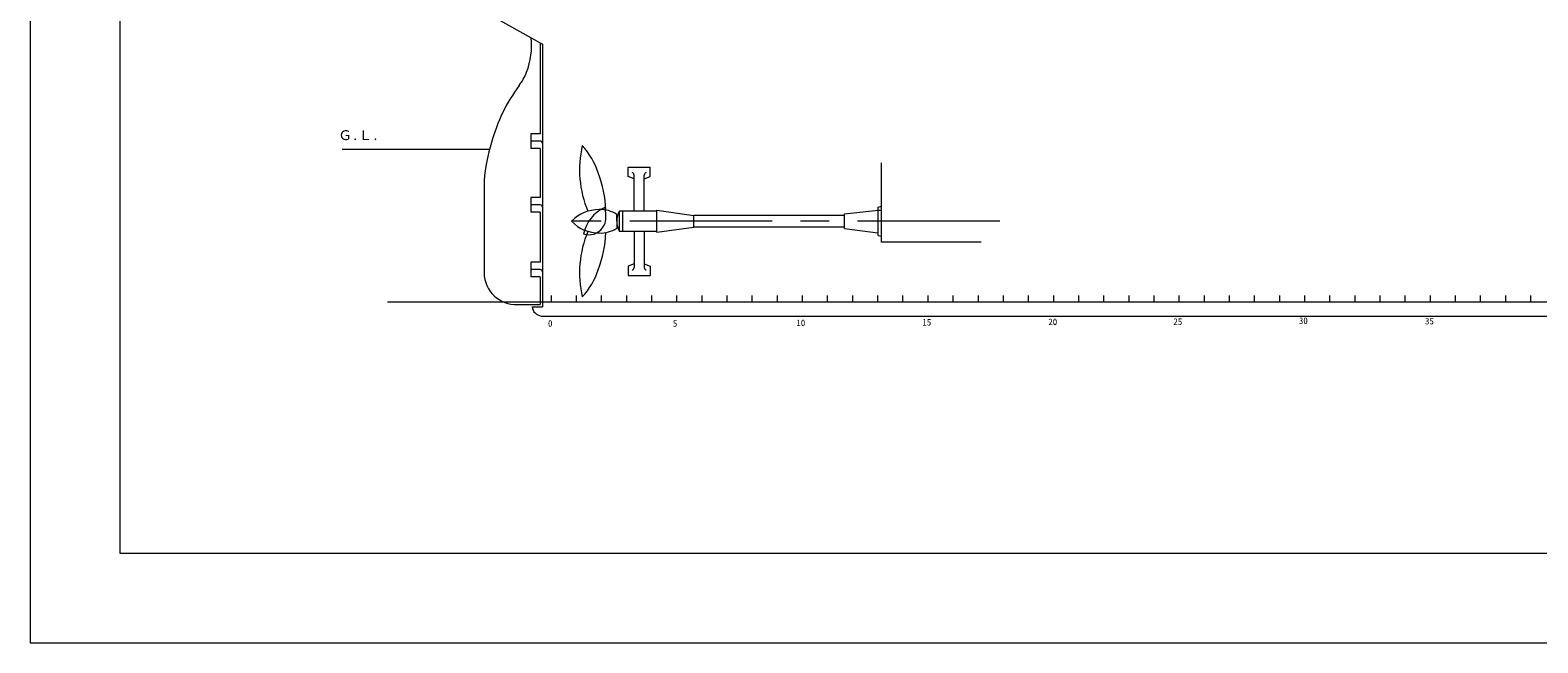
# Model space of a CAD drawing. Units: millimetres, scale not verified. Extents: x -51052 to 51048, y -29700 to 29700.
# Drawn here: x -51052 to -17433, y -29700 to -16031 of the extents above; entities that cross this region are included whole.
import ezdxf
from ezdxf.enums import TextEntityAlignment as Align

# ---------------------------------------------------------------- set-up
doc = ezdxf.new("R2010")
doc.units = ezdxf.units.MM
doc.header["$LTSCALE"] = 100
doc.linetypes.add('USER1', pattern=[50.8, 31.75, -6.35, 6.35, -6.35])
for name, color, linetype, lineweight in [('0-0_GL', 7, 'Continuous', 18), ('0-2_sunpou', 7, 'Continuous', 18), ('0-3_keijou', 7, 'Continuous', 18), ('0-4_frame', 7, 'Continuous', 18), ('0-6_center', 7, 'USER1', 18)]:
    doc.layers.add(name, color=color, linetype=linetype, lineweight=lineweight)
doc.layers.add('0-5_text', color=7, linetype='Continuous')
doc.styles.add('ＭＳ ゴシック', font='')
doc.styles.get('ＭＳ ゴシック').set_extended_font_data('MS Gothic')

msp = doc.modelspace()

# ---------------------------------------------------------------- linework, layer by layer
at = {"layer": '0-0_GL'}
msp.add_line((-44091.9, -18688.7), (-40806.7, -18688.7), dxfattribs=at)
at = {"layer": '0-2_sunpou'}
for p, q in [((-43085.1, -22092.6), (29319.7, -22092.6)), ((-39436.4, -21947.6), (-39436.4, -22092.6)), ((-38876.4, -21947.6), (-38876.4, -22092.6)), ((-38316.4, -21947.6), (-38316.4, -22092.6)), ((-37756.4, -21947.6), (-37756.4, -22092.6)), ((-37196.4, -21947.6), (-37196.4, -22092.6)), ((-36636.4, -21947.6), (-36636.4, -22092.6)), ((-36076.4, -21947.6), (-36076.4, -22092.6)), ((-35516.4, -21947.6), (-35516.4, -22092.6)), ((-34956.4, -21947.6), (-34956.4, -22092.6)), ((-34396.4, -21947.6), (-34396.4, -22092.6)), ((-33836.4, -21947.6), (-33836.4, -22092.6)), ((-33276.4, -21947.6), (-33276.4, -22092.6)), ((-32716.4, -21947.6), (-32716.4, -22092.6)), ((-32156.4, -21947.6), (-32156.4, -22092.6)), ((-31596.4, -21947.6), (-31596.4, -22092.6)), ((-31036.4, -21947.6), (-31036.4, -22092.6)), ((-30476.4, -21947.6), (-30476.4, -22092.6)), ((-29916.4, -21947.6), (-29916.4, -22092.6)), ((-29356.4, -21947.6), (-29356.4, -22092.6)), ((-28796.4, -21947.6), (-28796.4, -22092.6)), ((-28236.4, -21947.6), (-28236.4, -22092.6)), ((-27676.4, -21947.6), (-27676.4, -22092.6)), ((-27116.4, -21947.6), (-27116.4, -22092.6)), ((-26556.4, -21947.6), (-26556.4, -22092.6)), ((-25996.4, -21947.6), (-25996.4, -22092.6)), ((-25436.4, -21947.6), (-25436.4, -22092.6)), ((-24876.4, -21947.6), (-24876.4, -22092.6)), ((-24316.4, -21947.6), (-24316.4, -22092.6)), ((-23756.4, -21947.6), (-23756.4, -22092.6)), ((-23196.4, -21947.6), (-23196.4, -22092.6)), ((-22636.4, -21947.6), (-22636.4, -22092.6)), ((-22076.4, -21947.6), (-22076.4, -22092.6)), ((-21516.4, -21947.6), (-21516.4, -22092.6)), ((-20956.4, -21947.6), (-20956.4, -22092.6)), ((-20396.4, -21947.6), (-20396.4, -22092.6)), ((-19836.4, -21947.6), (-19836.4, -22092.6)), ((-19276.4, -21947.6), (-19276.4, -22092.6)), ((-18716.4, -21947.6), (-18716.4, -22092.6)), ((-18156.4, -21947.6), (-18156.4, -22092.6)), ((-17596.4, -21947.6), (-17596.4, -22092.6))]:
    msp.add_line(p, q, dxfattribs=at)
at = {"layer": '0-3_keijou'}
for p, q in [((-39679.3, -16314.6), (-39679.3, -18344.3)), ((-39629.3, -16342.6), (-39629.3, -22204.2)), ((-39889.3, -18344.3), (-39889.3, -18669.3)), ((-39679.3, -18344.3), (-39889.3, -18344.3)), ((-39679.3, -18506.8), (-39889.3, -18506.8)), ((-39679.3, -18669.3), (-39889.3, -18669.3)), ((-39679.3, -18669.3), (-39679.3, -19767.3)), ((-37714.2, -19088), (-37227.8, -19088)), ((-37714.2, -19294.3), (-37714.2, -19088)), ((-37227.8, -19294.3), (-37227.8, -19088)), ((-40929.8, -19382.6), (-40929.8, -21444.8)), ((-37585, -19346), (-37714.2, -19294.3)), ((-37585, -20071), (-37585, -19264.1)), ((-37357, -20071), (-37357, -19264.1)), ((-37357, -19346), (-37227.8, -19294.3)), ((-39679.3, -19767.3), (-39889.3, -19767.3)), ((-39889.3, -19767.3), (-39889.3, -20092.3)), ((-39679.3, -19929.8), (-39889.3, -19929.8)), ((-39679.3, -20092.3), (-39889.3, -20092.3)), ((-39679.3, -20092.3), (-39679.3, -21210.3)), ((-37973.5, -20296), (-37973.5, -20144)), ((-37079.5, -20071), (-37913.5, -20071)), ((-37913.5, -20521), (-37913.5, -20071)), ((-37835.5, -20521), (-37835.5, -20071)), ((-32894.5, -20166), (-36254.5, -20166)), ((-36254.5, -20426), (-36254.5, -20166)), ((-32144.5, -19981), (-32069.5, -19961)), ((-32144.5, -20611), (-32144.5, -19981)), ((-32144.5, -20046), (-32069.5, -20046)), ((-37973.5, -20296), (-37973.5, -20448)), ((-37079.5, -20541), (-36254.5, -20426)), ((-32894.5, -20426), (-36254.5, -20426)), ((-32896.7, -20456), (-32147.9, -20551.1)), ((-37079.5, -20521), (-37913.5, -20521)), ((-37585, -20521), (-37585, -21328)), ((-37357, -20521), (-37357, -21328)), ((-32144.5, -20611), (-32069.5, -20631)), ((-39679.3, -21210.3), (-39889.3, -21210.3)), ((-39889.3, -21210.3), (-39889.3, -21535.3)), ((-39679.3, -21372.8), (-39889.3, -21372.8)), ((-37585, -21246), (-37714.2, -21297.8)), ((-37714.2, -21297.8), (-37714.2, -21504)), ((-37714.2, -21504), (-37227.8, -21504)), ((-37357, -21246), (-37227.8, -21297.8)), ((-37227.8, -21297.8), (-37227.8, -21504)), ((-39679.3, -21535.3), (-39889.3, -21535.3)), ((-39679.3, -21535.3), (-39679.3, -22154.2)), ((-40190.6, -22154.2), (-39679.3, -22154.2)), ((-39858.2, -22204.2), (-39629.3, -22204.2)), ((-39658.2, -22409), (-14161, -22409))]:
    msp.add_line(p, q, dxfattribs=at)
for points in [[(-41429.9, -15055), (-40888.6, -15635.9), (-39629.3, -16342.6)], [(-29844.5, -20762), (-32069.5, -20762), (-32069.5, -18991)], [(-37079.5, -20541), (-37079.5, -20051), (-36254.5, -20166)], [(-32894.5, -20456), (-32894.5, -20131), (-32144.5, -20046)]]:
    msp.add_lwpolyline(points, dxfattribs=at)
for centre, radius, start, end in [((-41550.1, -16372.9), 1678.7, 339.12439, 5.84938), ((-41260.4, -16445.9), 1382.5, 323.58819, 337.67155), ((-37088.7, -19534.4), 3808.1, 143.44898, 164.84507), ((-36647.6, -19784.3), 4301, 163.16784, 174.64118), ((-39679.3, -18556.8), 50, 0, 90), ((-36398.9, -19143.1), 2402.4, 167.12415, 202.74385), ((-39889.6, -19683.8), 1573.9, 17.2817, 43.12934), ((-40627, -20113.1), 2413.2, 1.62273, 21.8178), ((-37637, -19261.6), 52.1, 357.26729, 80.12595), ((-37304.9, -19261.6), 52.1, 99.87405, 182.73271), ((-39679.3, -19979.8), 50, 0, 90), ((-38369.8, -20880.4), 844.7, 89.38047, 136.22552), ((-37926.1, -20725.8), 797.4, 112.77099, 169.23787), ((-38325.8, -20657.3), 622.5, 55.53755, 93.21125), ((-39026.7, -20179.4), 814.2, 351.76111, 13.40715), ((-37521.6, -20296), 451.9, 150.13717, 209.86283), ((-38369.8, -19711.6), 844.7, 223.77448, 270.61953), ((-38589.1, -20232.4), 364.9, 250.74482, 325.66463), ((-38325.8, -19934.8), 622.5, 266.78875, 304.46245), ((-38497.2, -20253), 279.6, 318.49924, 351.14206), ((-36398.9, -21449), 2402.4, 157.25615, 192.87585), ((-40627, -20479), 2413.2, 338.1822, 358.37727), ((-40209.9, -21434.5), 720, 181.20269, 271.54114), ((-39679.3, -21422.8), 50, 0, 90), ((-39889.6, -20908.3), 1573.9, 316.87066, 342.7183), ((-37637, -21330.5), 52.1, 279.87405, 2.73271), ((-37304.9, -21330.5), 52.1, 177.26729, 260.12595), ((-39625.6, -22177.1), 234.1, 186.64146, 262.11273)]:
    msp.add_arc(centre, radius, start, end, dxfattribs=at)
at = {"layer": '0-4_frame'}
for points in [[(-51051.5, -29700.1), (51048.5, -29700.1), (51048.5, 29699.9), (-51051.5, 29699.9)], [(-49051.5, -27700.1), (49048.5, -27700.1), (49048.5, 27699.9), (-49051.5, 27699.9)]]:
    msp.add_lwpolyline(points, close=True, dxfattribs=at)
at = {"layer": '0-6_center'}
msp.add_line((-29426.5, -20296), (-39357, -20296), dxfattribs=at)

# ---------------------------------------------------------------- texts
at = {"layer": '0-2_sunpou', "style": 'ＭＳ ゴシック'}
for s, p in [('0', (-39504.9, -22690.7)), ('5', (-36720.3, -22690.7)), ('10', (-33967, -22679)), ('15', (-31158.2, -22664.9)), ('20', (-28349.3, -22656.5)), ('25', (-25560.5, -22649.9)), ('30', (-22762.5, -22630.8)), ('35', (-19950.4, -22640.2))]:
    msp.add_text(s, height=146.6, dxfattribs=at).set_placement(p, align=Align.BOTTOM_LEFT)
at = {"layer": '0-5_text', "style": 'ＭＳ ゴシック'}
msp.add_text('Ｇ.Ｌ.', height=219.9, dxfattribs=at).set_placement((-44178.6, -18549.7), align=Align.BOTTOM_LEFT)

doc.saveas('drawing.dxf')
